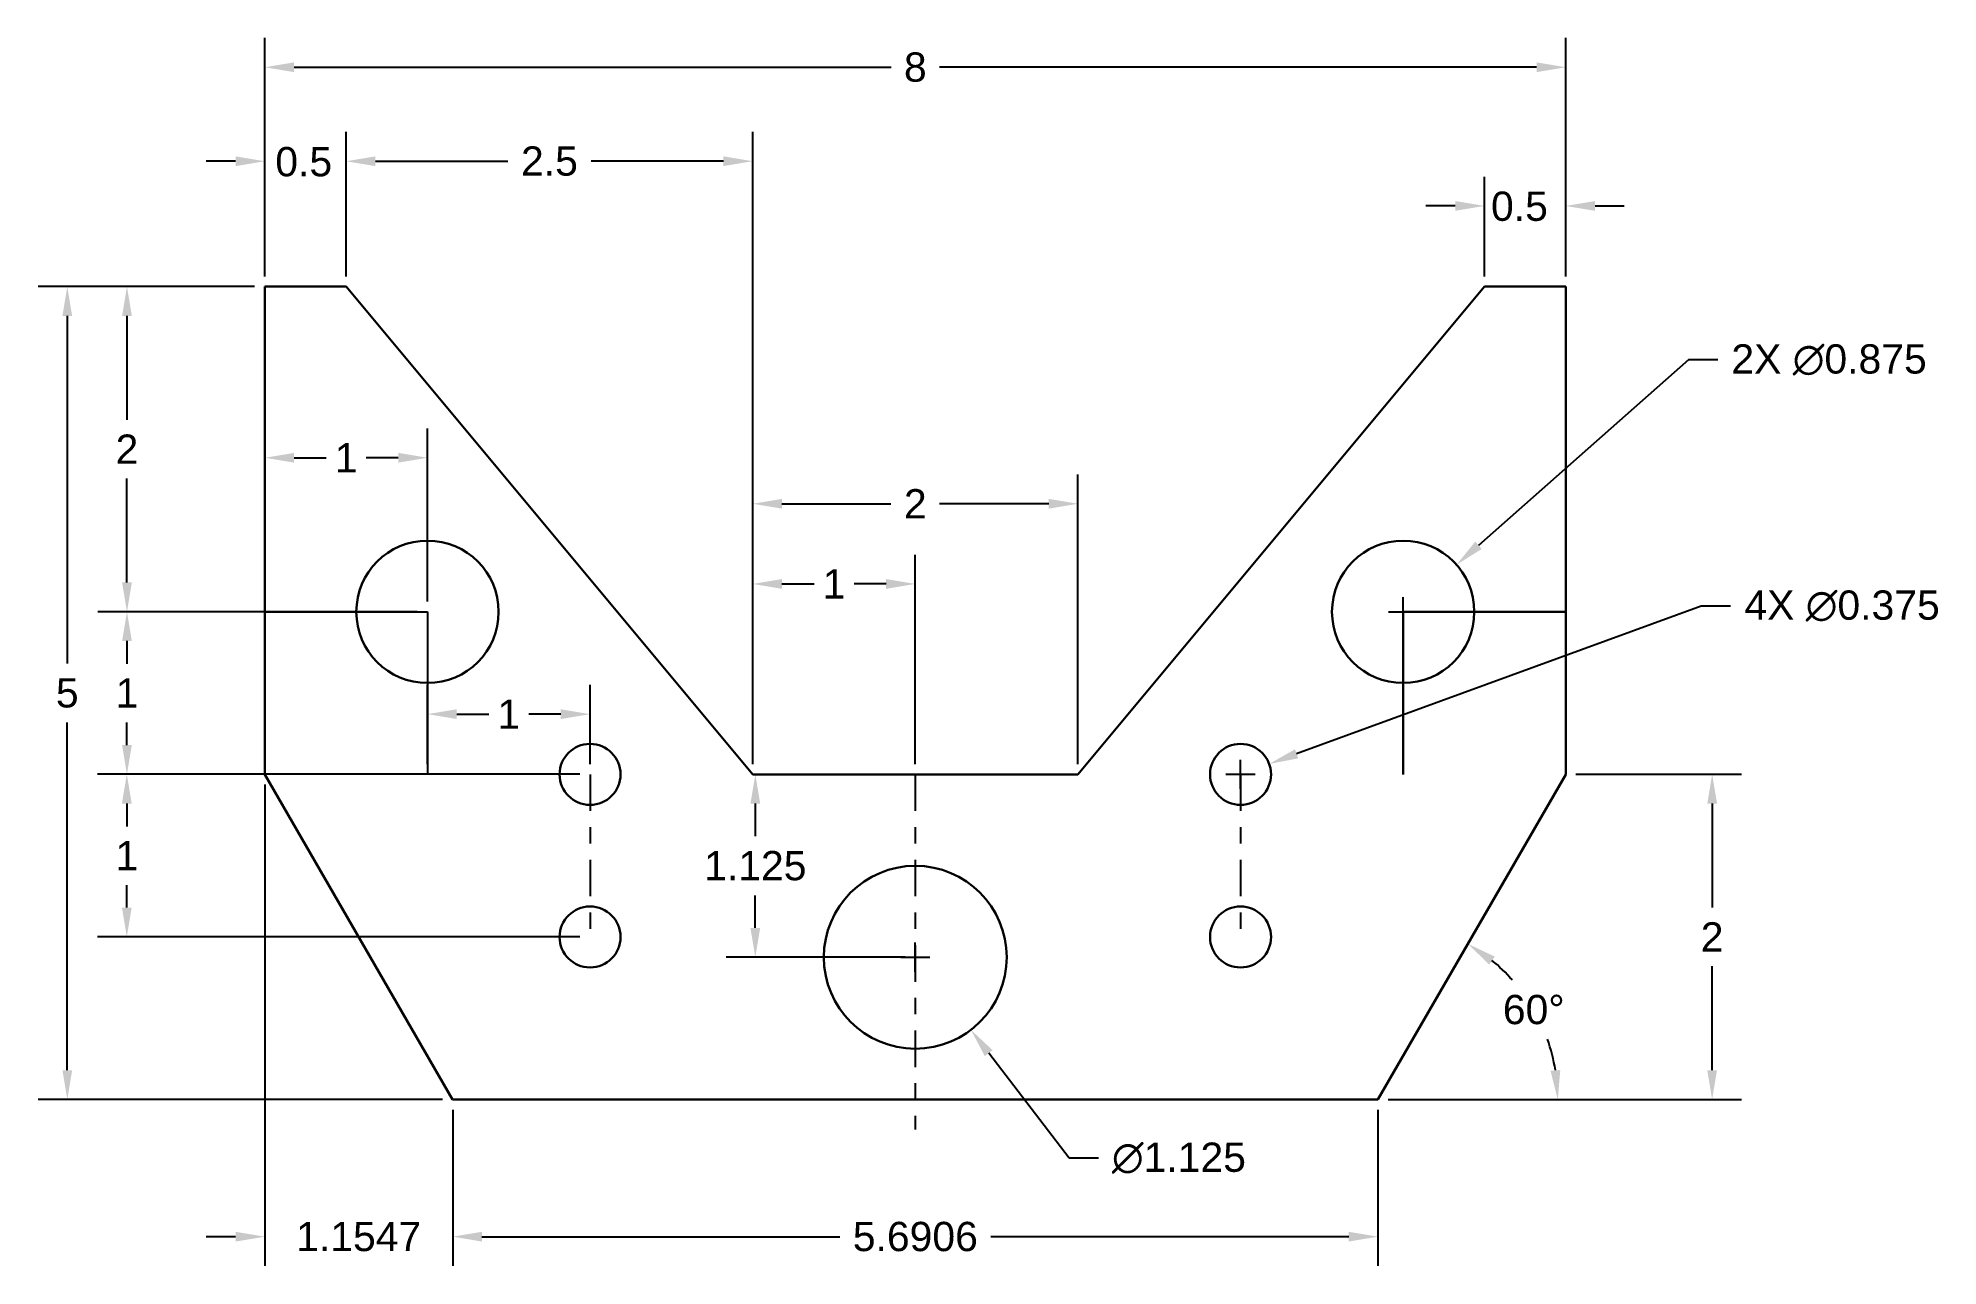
# Model space of a CAD drawing. Header units: inches. Extents: x 7.9 to 19.6, y 3.1 to 10.7.
import ezdxf

# ---------------------------------------------------------------- set-up
doc = ezdxf.new("R2010")
doc.units = ezdxf.units.IN
doc.header["$LTSCALE"] = 0.3
doc.header["$MEASUREMENT"] = 0
doc.linetypes.add('CENTER2', pattern=[1.125, 0.75, -0.125, 0.125, -0.125])
doc.styles.get("Standard").update_dxf_attribs({"font": 'ARIALUNI.ttf'})
doc.dimstyles.get("Standard").update_dxf_attribs({"dimtxt": 0.18, "dimasz": 0.18, "dimexe": 0.18, "dimexo": 0.0625, "dimgap": 0.09, "dimtad": 0, "dimtih": 1, "dimtoh": 1, "dimdec": 4, "dimdsep": 46, "dimtxsty": 'Standard', "dimcen": 0.09, "dimadec": 0, "dimazin": 2, "dimtfac": 1, "dimtdec": 4, "dimtofl": 0, "dimtmove": 0, "dimatfit": 3, "dimfxl": 1, "dimtolj": 1, "dimtzin": 0, "dimarcsym": 0})

# ---------------------------------------------------------------- blocks, each defined once
blk = doc.blocks.new('*D1')
at = {"color": 0, "lineweight": -2, "transparency": 16777216}
for p, q in [((9.266, 9.134), (7.934, 9.134)), ((8.114, 8.954), (8.114, 6.815)), ((8.114, 4.314), (8.114, 6.452)), ((10.421, 4.134), (7.934, 4.134))]:
    blk.add_line(p, q, dxfattribs=at)
at = {"color": 0, "transparency": 16777216}
for points in [[(8.084, 8.954), (8.144, 8.954), (8.114, 9.134)], [(8.084, 4.314), (8.144, 4.314), (8.114, 4.134)]]:
    blk.add_solid(points, dxfattribs=at)
at = {"layer": 'Defpoints', "color": 0, "transparency": 16777216}
for p in [(9.329, 9.134), (8.114, 4.134), (10.484, 4.134)]:
    blk.add_point(p, dxfattribs=at)
at = {"color": 0, "transparency": 16777216, "insert": (8.114, 6.634), "char_height": 0.18, "attachment_point": 5}
blk.add_mtext('\\A1;5', dxfattribs=at)
blk = doc.blocks.new('*D2')
at = {"color": 0, "lineweight": -2, "transparency": 16777216}
for p, q in [((9.329, 9.196), (9.329, 10.085)), ((9.829, 9.196), (9.829, 10.085)), ((9.149, 9.905), (8.969, 9.905)), ((10.009, 9.905), (10.189, 9.905))]:
    blk.add_line(p, q, dxfattribs=at)
at = {"color": 0, "transparency": 16777216}
for points in [[(9.149, 9.935), (9.149, 9.875), (9.329, 9.905)], [(10.009, 9.935), (10.009, 9.875), (9.829, 9.905)]]:
    blk.add_solid(points, dxfattribs=at)
at = {"layer": 'Defpoints', "color": 0, "transparency": 16777216}
for p in [(9.829, 9.905), (9.329, 9.134), (9.829, 9.134)]:
    blk.add_point(p, dxfattribs=at)
at = {"color": 0, "transparency": 16777216, "insert": (9.568, 9.901), "char_height": 0.18, "attachment_point": 5}
blk.add_mtext('\\A1;0.5', dxfattribs=at)
blk = doc.blocks.new('*D3')
at = {"color": 0, "lineweight": -2, "transparency": 16777216}
for p, q in [((9.829, 9.196), (9.829, 10.085)), ((12.329, 6.196), (12.329, 10.085)), ((10.009, 9.905), (10.823, 9.905)), ((12.149, 9.905), (11.335, 9.905))]:
    blk.add_line(p, q, dxfattribs=at)
at = {"color": 0, "transparency": 16777216}
for points in [[(10.009, 9.935), (10.009, 9.875), (9.829, 9.905)], [(12.149, 9.935), (12.149, 9.875), (12.329, 9.905)]]:
    blk.add_solid(points, dxfattribs=at)
at = {"layer": 'Defpoints', "color": 0, "transparency": 16777216}
for p in [(12.329, 9.905), (9.829, 9.134), (12.329, 6.134)]:
    blk.add_point(p, dxfattribs=at)
at = {"color": 0, "transparency": 16777216, "insert": (11.079, 9.905), "char_height": 0.18, "attachment_point": 5}
blk.add_mtext('\\A1;2.5', dxfattribs=at)
blk = doc.blocks.new('*D4')
at = {"color": 0, "lineweight": -2, "transparency": 16777216}
for p, q in [((12.329, 6.196), (12.329, 7.978)), ((14.329, 6.196), (14.329, 7.978)), ((12.509, 7.798), (13.179, 7.798)), ((14.149, 7.798), (13.478, 7.798))]:
    blk.add_line(p, q, dxfattribs=at)
at = {"color": 0, "transparency": 16777216}
for points in [[(12.509, 7.828), (12.509, 7.768), (12.329, 7.798)], [(14.149, 7.828), (14.149, 7.768), (14.329, 7.798)]]:
    blk.add_solid(points, dxfattribs=at)
at = {"layer": 'Defpoints', "color": 0, "transparency": 16777216}
for p in [(14.329, 7.798), (12.329, 6.134), (14.329, 6.134)]:
    blk.add_point(p, dxfattribs=at)
at = {"color": 0, "transparency": 16777216, "insert": (13.329, 7.798), "char_height": 0.18, "attachment_point": 5}
blk.add_mtext('\\A1;2', dxfattribs=at)
blk = doc.blocks.new('*D5')
at = {"color": 0, "lineweight": -2, "transparency": 16777216}
for p, q in [((9.329, 9.196), (9.329, 10.663)), ((17.329, 9.196), (17.329, 10.663)), ((9.509, 10.483), (13.18, 10.483)), ((17.149, 10.483), (13.478, 10.483))]:
    blk.add_line(p, q, dxfattribs=at)
at = {"color": 0, "transparency": 16777216}
for points in [[(9.509, 10.513), (9.509, 10.453), (9.329, 10.483)], [(17.149, 10.513), (17.149, 10.453), (17.329, 10.483)]]:
    blk.add_solid(points, dxfattribs=at)
at = {"layer": 'Defpoints', "color": 0, "transparency": 16777216}
for p in [(17.329, 10.483), (9.329, 9.134), (17.329, 9.134)]:
    blk.add_point(p, dxfattribs=at)
at = {"color": 0, "transparency": 16777216, "insert": (13.329, 10.483), "char_height": 0.18, "attachment_point": 5}
blk.add_mtext('\\A1;8', dxfattribs=at)
blk = doc.blocks.new('*D6')
at = {"color": 0, "lineweight": -2, "transparency": 16777216}
for p, q in [((16.829, 9.196), (16.829, 9.81)), ((17.329, 9.196), (17.329, 9.81)), ((16.649, 9.63), (16.469, 9.63)), ((17.509, 9.63), (17.689, 9.63))]:
    blk.add_line(p, q, dxfattribs=at)
at = {"color": 0, "transparency": 16777216}
for points in [[(16.649, 9.66), (16.649, 9.6), (16.829, 9.63)], [(17.509, 9.66), (17.509, 9.6), (17.329, 9.63)]]:
    blk.add_solid(points, dxfattribs=at)
at = {"layer": 'Defpoints', "color": 0, "transparency": 16777216}
for p in [(17.329, 9.63), (16.829, 9.134), (17.329, 9.134)]:
    blk.add_point(p, dxfattribs=at)
at = {"color": 0, "transparency": 16777216, "insert": (17.044, 9.627), "char_height": 0.18, "attachment_point": 5}
blk.add_mtext('\\A1;0.5', dxfattribs=at)
blk = doc.blocks.new('*D7')
at = {"color": 0, "lineweight": -2, "transparency": 16777216}
for p, q in [((12.329, 6.196), (12.329, 7.485)), ((13.329, 6.196), (13.329, 7.485)), ((12.509, 7.305), (12.706, 7.305)), ((13.149, 7.305), (12.952, 7.305))]:
    blk.add_line(p, q, dxfattribs=at)
at = {"color": 0, "transparency": 16777216}
for points in [[(12.509, 7.335), (12.509, 7.275), (12.329, 7.305)], [(13.149, 7.335), (13.149, 7.275), (13.329, 7.305)]]:
    blk.add_solid(points, dxfattribs=at)
at = {"layer": 'Defpoints', "color": 0, "transparency": 16777216}
for p in [(13.329, 7.305), (12.329, 6.134), (13.329, 6.134)]:
    blk.add_point(p, dxfattribs=at)
at = {"color": 0, "transparency": 16777216, "insert": (12.829, 7.305), "char_height": 0.18, "attachment_point": 5}
blk.add_mtext('\\A1;1', dxfattribs=at)
blk = doc.blocks.new('*D8')
at = {"color": 0, "lineweight": -2, "transparency": 16777216}
for p, q in [((12.391, 6.134), (12.525, 6.134)), ((12.345, 5.954), (12.345, 5.753)), ((12.345, 5.189), (12.345, 5.389)), ((13.266, 5.009), (12.165, 5.009))]:
    blk.add_line(p, q, dxfattribs=at)
at = {"color": 0, "transparency": 16777216}
for points in [[(12.315, 5.954), (12.375, 5.954), (12.345, 6.134)], [(12.315, 5.189), (12.375, 5.189), (12.345, 5.009)]]:
    blk.add_solid(points, dxfattribs=at)
at = {"layer": 'Defpoints', "color": 0, "transparency": 16777216}
for p in [(12.329, 6.134), (12.345, 5.009), (13.329, 5.009)]:
    blk.add_point(p, dxfattribs=at)
at = {"color": 0, "transparency": 16777216, "insert": (12.345, 5.571), "char_height": 0.18, "attachment_point": 5}
blk.add_mtext('\\A1;1.125', dxfattribs=at)
blk = doc.blocks.new('*D9')
at = {"color": 0, "lineweight": -2, "transparency": 16777216}
for p, q in [((10.484, 4.071), (10.484, 3.11)), ((16.174, 4.071), (16.174, 3.11)), ((10.664, 3.29), (12.865, 3.29)), ((15.994, 3.29), (13.793, 3.29))]:
    blk.add_line(p, q, dxfattribs=at)
at = {"color": 0, "transparency": 16777216}
for points in [[(10.664, 3.32), (10.664, 3.26), (10.484, 3.29)], [(15.994, 3.32), (15.994, 3.26), (16.174, 3.29)]]:
    blk.add_solid(points, dxfattribs=at)
at = {"layer": 'Defpoints', "color": 0, "transparency": 16777216}
for p in [(10.484, 4.134), (16.174, 4.134), (16.174, 3.29)]:
    blk.add_point(p, dxfattribs=at)
at = {"color": 0, "transparency": 16777216, "insert": (13.329, 3.29), "char_height": 0.18, "attachment_point": 5}
blk.add_mtext('\\A1;5.6906', dxfattribs=at)
blk = doc.blocks.new('*D10')
at = {"color": 0, "lineweight": -2, "transparency": 16777216}
for p, q in [((9.329, 6.071), (9.329, 3.11)), ((10.484, 4.071), (10.484, 3.11)), ((9.149, 3.29), (8.969, 3.29)), ((10.664, 3.29), (10.844, 3.29))]:
    blk.add_line(p, q, dxfattribs=at)
at = {"color": 0, "transparency": 16777216}
for points in [[(9.149, 3.32), (9.149, 3.26), (9.329, 3.29)], [(10.664, 3.32), (10.664, 3.26), (10.484, 3.29)]]:
    blk.add_solid(points, dxfattribs=at)
at = {"layer": 'Defpoints', "color": 0, "transparency": 16777216}
for p in [(9.329, 6.134), (10.484, 4.134), (10.484, 3.29)]:
    blk.add_point(p, dxfattribs=at)
at = {"color": 0, "transparency": 16777216, "insert": (9.906, 3.29), "char_height": 0.18, "attachment_point": 5}
blk.add_mtext('\\A1;1.1547', dxfattribs=at)
blk = doc.blocks.new('*D11')
at = {"color": 0, "lineweight": -2, "transparency": 16777216}
blk.add_line((16.237, 4.134), (17.46, 4.134), dxfattribs=at)
for start, end in [(41.6476, 50.6636), (9.3364, 19.6001)]:
    blk.add_arc((16.174, 4.134), 1.106, start, end, dxfattribs=at)
at = {"color": 0, "transparency": 16777216}
for points in [[(16.858, 4.964), (16.892, 5.013), (16.727, 5.091)], [(17.295, 4.315), (17.235, 4.31), (17.28, 4.134)]]:
    blk.add_solid(points, dxfattribs=at)
at = {"layer": 'Defpoints', "color": 0, "transparency": 16777216}
for p in [(17.329, 6.134), (17.213, 4.512), (10.484, 4.134), (16.174, 4.134), (16.174, 4.134)]:
    blk.add_point(p, dxfattribs=at)
at = {"color": 0, "transparency": 16777216, "insert": (17.132, 4.686), "char_height": 0.18, "attachment_point": 5}
blk.add_mtext('\\A1;60°', dxfattribs=at)
blk = doc.blocks.new('*D12')
at = {"color": 0, "lineweight": -2, "transparency": 16777216}
for p, q in [((17.391, 6.134), (18.409, 6.134)), ((18.229, 5.954), (18.229, 5.314)), ((18.229, 4.314), (18.229, 4.953)), ((16.237, 4.134), (18.409, 4.134))]:
    blk.add_line(p, q, dxfattribs=at)
at = {"color": 0, "transparency": 16777216}
for points in [[(18.199, 5.954), (18.259, 5.954), (18.229, 6.134)], [(18.199, 4.314), (18.259, 4.314), (18.229, 4.134)]]:
    blk.add_solid(points, dxfattribs=at)
at = {"layer": 'Defpoints', "color": 0, "transparency": 16777216}
for p in [(17.329, 6.134), (16.174, 4.134), (18.229, 4.134)]:
    blk.add_point(p, dxfattribs=at)
at = {"color": 0, "transparency": 16777216, "insert": (18.229, 5.134), "char_height": 0.18, "attachment_point": 5}
blk.add_mtext('\\A1;2', dxfattribs=at)
blk = doc.blocks.new('*D13')
at = {"color": 0, "lineweight": -2, "transparency": 16777216}
for p, q in [((9.266, 9.134), (8.301, 9.134)), ((8.481, 8.954), (8.481, 8.314)), ((8.481, 7.314), (8.481, 7.953)), ((10.266, 7.134), (8.301, 7.134))]:
    blk.add_line(p, q, dxfattribs=at)
at = {"color": 0, "transparency": 16777216}
for points in [[(8.451, 8.954), (8.511, 8.954), (8.481, 9.134)], [(8.451, 7.314), (8.511, 7.314), (8.481, 7.134)]]:
    blk.add_solid(points, dxfattribs=at)
at = {"layer": 'Defpoints', "color": 0, "transparency": 16777216}
for p in [(8.481, 9.134), (9.329, 9.134), (10.329, 7.134)]:
    blk.add_point(p, dxfattribs=at)
at = {"color": 0, "transparency": 16777216, "insert": (8.481, 8.134), "char_height": 0.18, "attachment_point": 5}
blk.add_mtext('\\A1;2', dxfattribs=at)
blk = doc.blocks.new('*D14')
at = {"color": 0, "lineweight": -2, "transparency": 16777216}
for p, q in [((10.266, 7.134), (8.301, 7.134)), ((8.481, 6.954), (8.481, 6.814)), ((8.481, 6.314), (8.481, 6.453)), ((9.266, 6.134), (8.301, 6.134))]:
    blk.add_line(p, q, dxfattribs=at)
at = {"color": 0, "transparency": 16777216}
for points in [[(8.451, 6.954), (8.511, 6.954), (8.481, 7.134)], [(8.451, 6.314), (8.511, 6.314), (8.481, 6.134)]]:
    blk.add_solid(points, dxfattribs=at)
at = {"layer": 'Defpoints', "color": 0, "transparency": 16777216}
for p in [(10.329, 7.134), (8.481, 6.134), (9.329, 6.134)]:
    blk.add_point(p, dxfattribs=at)
at = {"color": 0, "transparency": 16777216, "insert": (8.481, 6.634), "char_height": 0.18, "attachment_point": 5}
blk.add_mtext('\\A1;1', dxfattribs=at)
blk = doc.blocks.new('*D15')
at = {"color": 0, "lineweight": -2, "transparency": 16777216}
for p, q in [((10.329, 6.196), (10.329, 6.684)), ((11.329, 6.196), (11.329, 6.684)), ((10.509, 6.504), (10.706, 6.504)), ((11.149, 6.504), (10.952, 6.504))]:
    blk.add_line(p, q, dxfattribs=at)
at = {"color": 0, "transparency": 16777216}
for points in [[(10.509, 6.534), (10.509, 6.474), (10.329, 6.504)], [(11.149, 6.534), (11.149, 6.474), (11.329, 6.504)]]:
    blk.add_solid(points, dxfattribs=at)
at = {"layer": 'Defpoints', "color": 0, "transparency": 16777216}
for p in [(11.329, 6.504), (10.329, 6.134), (11.329, 6.134)]:
    blk.add_point(p, dxfattribs=at)
at = {"color": 0, "transparency": 16777216, "insert": (10.829, 6.504), "char_height": 0.18, "attachment_point": 5}
blk.add_mtext('\\A1;1', dxfattribs=at)
blk = doc.blocks.new('*D16')
at = {"color": 0, "lineweight": -2, "transparency": 16777216}
for p, q in [((11.266, 6.134), (8.3, 6.134)), ((8.48, 5.954), (8.48, 5.814)), ((8.48, 5.314), (8.48, 5.453)), ((11.266, 5.134), (8.3, 5.134))]:
    blk.add_line(p, q, dxfattribs=at)
at = {"color": 0, "transparency": 16777216}
for points in [[(8.45, 5.954), (8.51, 5.954), (8.48, 6.134)], [(8.45, 5.314), (8.51, 5.314), (8.48, 5.134)]]:
    blk.add_solid(points, dxfattribs=at)
at = {"layer": 'Defpoints', "color": 0, "transparency": 16777216}
for p in [(8.48, 6.134), (11.329, 6.134), (11.329, 5.134)]:
    blk.add_point(p, dxfattribs=at)
at = {"color": 0, "transparency": 16777216, "insert": (8.48, 5.634), "char_height": 0.18, "attachment_point": 5}
blk.add_mtext('\\A1;1', dxfattribs=at)
blk = doc.blocks.new('*D17')
at = {"color": 0, "lineweight": -2, "transparency": 16777216}
for p, q in [((18.083, 8.683), (16.792, 7.542)), ((18.263, 8.683), (18.083, 8.683)), ((16.239, 7.134), (16.419, 7.134)), ((16.329, 7.044), (16.329, 7.224))]:
    blk.add_line(p, q, dxfattribs=at)
at = {"color": 0, "transparency": 16777216}
blk.add_solid([(16.772, 7.565), (16.812, 7.52), (16.657, 7.423)], dxfattribs=at)
at = {"layer": 'Defpoints', "color": 0, "transparency": 16777216}
for p in [(16.657, 7.423), (16.001, 6.844)]:
    blk.add_point(p, dxfattribs=at)
at = {"color": 0, "transparency": 16777216, "insert": (18.948, 8.683), "char_height": 0.18, "attachment_point": 5}
blk.add_mtext('\\A1;2X ∅0.875', dxfattribs=at)
blk = doc.blocks.new('*D18')
at = {"color": 0, "lineweight": -2, "transparency": 16777216}
for p, q in [((13.329, 4.919), (13.329, 5.099)), ((13.239, 5.009), (13.419, 5.009)), ((14.275, 3.773), (13.78, 4.419)), ((14.455, 3.773), (14.275, 3.773))]:
    blk.add_line(p, q, dxfattribs=at)
at = {"color": 0, "transparency": 16777216}
blk.add_solid([(13.804, 4.437), (13.756, 4.401), (13.671, 4.562)], dxfattribs=at)
at = {"layer": 'Defpoints', "color": 0, "transparency": 16777216}
for p in [(12.987, 5.455), (13.671, 4.562)]:
    blk.add_point(p, dxfattribs=at)
at = {"color": 0, "transparency": 16777216, "insert": (14.95, 3.773), "char_height": 0.18, "attachment_point": 5}
blk.add_mtext('\\A1;∅1.125', dxfattribs=at)
blk = doc.blocks.new('*D19')
at = {"color": 0, "lineweight": -2, "transparency": 16777216}
for p, q in [((9.329, 7.696), (9.329, 8.261)), ((10.329, 7.196), (10.329, 8.261)), ((9.509, 8.081), (9.706, 8.081)), ((10.149, 8.081), (9.952, 8.081))]:
    blk.add_line(p, q, dxfattribs=at)
at = {"color": 0, "transparency": 16777216}
for points in [[(9.509, 8.111), (9.509, 8.051), (9.329, 8.081)], [(10.149, 8.111), (10.149, 8.051), (10.329, 8.081)]]:
    blk.add_solid(points, dxfattribs=at)
at = {"layer": 'Defpoints', "color": 0, "transparency": 16777216}
for p in [(9.329, 8.081), (9.329, 7.634), (10.329, 7.134)]:
    blk.add_point(p, dxfattribs=at)
at = {"color": 0, "transparency": 16777216, "insert": (9.829, 8.081), "char_height": 0.18, "attachment_point": 5}
blk.add_mtext('\\A1;1', dxfattribs=at)
blk = doc.blocks.new('*D20')
at = {"color": 0, "lineweight": -2, "transparency": 16777216}
for p, q in [((18.161, 7.169), (15.674, 6.26)), ((18.341, 7.169), (18.161, 7.169)), ((15.329, 6.044), (15.329, 6.224)), ((15.239, 6.134), (15.419, 6.134))]:
    blk.add_line(p, q, dxfattribs=at)
at = {"color": 0, "transparency": 16777216}
blk.add_solid([(15.664, 6.288), (15.684, 6.232), (15.505, 6.198)], dxfattribs=at)
at = {"layer": 'Defpoints', "color": 0, "transparency": 16777216}
for p in [(15.505, 6.198), (15.153, 6.069)]:
    blk.add_point(p, dxfattribs=at)
at = {"color": 0, "transparency": 16777216, "insert": (19.028, 7.169), "char_height": 0.18, "attachment_point": 5}
blk.add_mtext('\\A1;4X ∅0.375', dxfattribs=at)

msp = doc.modelspace()

# ---------------------------------------------------------------- linework, layer by layer
at = {"lineweight": 30}
for p, q in [((9.32881, 6.13352), (9.32881, 9.13352)), ((9.32881, 9.13352), (9.82881, 9.13352)), ((12.32881, 6.13352), (9.82881, 9.13352)), ((14.32881, 6.13352), (16.82881, 9.13352)), ((16.82881, 9.13352), (17.32881, 9.13352)), ((17.32881, 6.13352), (17.32881, 9.13352)), ((17.32881, 7.13352), (16.32881, 7.13352)), ((16.32881, 7.13352), (16.32881, 6.13352)), ((10.48351, 4.13352), (9.32881, 6.13352)), ((12.32881, 6.13352), (14.32881, 6.13352)), ((12.32881, 6.13352), (13.32881, 6.13352)), ((17.32881, 6.13352), (16.17411, 4.13352)), ((10.48351, 4.13352), (16.17411, 4.13352))]:
    msp.add_line(p, q, dxfattribs=at)
for p, q in [((9.32881, 7.13352), (10.32881, 7.13352)), ((10.32881, 7.13352), (10.32881, 6.13352))]:
    msp.add_line(p, q)
at = {"linetype": 'CENTER2'}
for p, q in [((11.32881, 6.13352), (11.32881, 5.13352)), ((13.32881, 6.13352), (13.32881, 3.94865)), ((15.32881, 6.13352), (15.32881, 5.13352))]:
    msp.add_line(p, q, dxfattribs=at)
at = {"lineweight": 30}
for centre, radius in [((10.32881, 7.13352), 0.4375), ((16.32881, 7.13352), 0.4375), ((11.32881, 6.13352), 0.1875), ((15.32881, 6.13352), 0.1875), ((13.32881, 5.00852), 0.5625), ((11.32881, 5.13352), 0.1875), ((15.32881, 5.13352), 0.1875)]:
    msp.add_circle(centre, radius, dxfattribs=at)

# ---------------------------------------------------------------- dimensions: what is measured, and where the dimension line sits
for base, p1, p2, picture, middle in [((17.32881, 10.48302), (9.32881, 9.13352), (17.32881, 9.13352), '*D5', (13.32881, 10.48302)), ((12.32881, 9.90451), (9.82881, 9.13352), (12.32881, 6.13352), '*D3', (11.07881, 9.90451)), ((9.32881, 8.081), (10.32881, 7.13352), (9.32881, 7.63352), '*D19', (9.82881, 8.081)), ((14.32881, 7.79762), (12.32881, 6.13352), (14.32881, 6.13352), '*D4', (13.32881, 7.79762)), ((13.32881, 7.30458), (12.32881, 6.13352), (13.32881, 6.13352), '*D7', (12.82881, 7.30458)), ((11.32881, 6.50368), (10.32881, 6.13352), (11.32881, 6.13352), '*D15', (10.82881, 6.50368)), ((10.48351, 3.28965), (9.32881, 6.13352), (10.48351, 4.13352), '*D10', (9.90616, 3.28965)), ((16.17411, 3.28965), (10.48351, 4.13352), (16.17411, 4.13352), '*D9', (13.32881, 3.28965))]:
    dim = msp.add_linear_dim(base=base, p1=p1, p2=p2, dimstyle='Standard')
    dim.commit()
    dim.dimension.update_dxf_attribs({"geometry": picture, "text_midpoint": middle})
for base, p1, p2, picture, middle in [((9.82881, 9.90451), (9.32881, 9.13352), (9.82881, 9.13352), '*D2', (9.56844, 9.90149)), ((17.32881, 9.63023), (16.82881, 9.13352), (17.32881, 9.13352), '*D6', (17.04446, 9.62678))]:
    dim = msp.add_linear_dim(base=base, p1=p1, p2=p2, dimstyle='Standard', override={"dimtmove": 2})
    dim.commit()
    dim.dimension.update_dxf_attribs({"geometry": picture, "text_midpoint": middle, "dimtype": 160})
for base, p1, p2, picture, middle in [((8.1139, 4.13352), (9.32881, 9.13352), (10.48351, 4.13352), '*D1', (8.1139, 6.63352)), ((8.4806, 9.13352), (10.32881, 7.13352), (9.32881, 9.13352), '*D13', (8.4806, 8.13352)), ((8.48058, 6.13352), (10.32881, 7.13352), (9.32881, 6.13352), '*D14', (8.48058, 6.63352)), ((8.48015, 6.13352), (11.32881, 5.13352), (11.32881, 6.13352), '*D16', (8.48015, 5.63352)), ((12.34483, 5.00852), (12.32881, 6.13352), (13.32881, 5.00852), '*D8', (12.34483, 5.57102)), ((18.22949, 4.13352), (17.32881, 6.13352), (16.17411, 4.13352), '*D12', (18.22949, 5.13352))]:
    dim = msp.add_linear_dim(base=base, p1=p1, p2=p2, angle=90, dimstyle='Standard')
    dim.commit()
    dim.dimension.update_dxf_attribs({"geometry": picture, "text_midpoint": middle})
for p1, p2, text, picture, middle in [((16.00087, 6.84392), (16.65675, 7.42311), '2X <>', '*D17', (18.94805, 8.68262)), ((15.15271, 6.06913), (15.50491, 6.1979), '4X <>', '*D20', (19.02773, 7.16887))]:
    dim = msp.add_diameter_dim_2p(p1=p1, p2=p2, text=text, dimstyle='Standard')
    dim.commit()
    dim.dimension.update_dxf_attribs({"geometry": picture, "text_midpoint": middle, "dimtype": 163})
dim = msp.add_angular_dim_2l(base=(17.21327, 4.51174), line1=((10.48351, 4.13352), (16.17411, 4.13352)), line2=((17.32881, 6.13352), (16.17411, 4.13352)), dimstyle='Standard')
dim.commit()
dim.dimension.update_dxf_attribs({"geometry": '*D11', "text_midpoint": (17.13181, 4.68644)})
dim = msp.add_diameter_dim_2p(p1=(12.98684, 5.45512), p2=(13.67079, 4.56191), dimstyle='Standard')
dim.commit()
dim.dimension.update_dxf_attribs({"geometry": '*D18', "text_midpoint": (14.94952, 3.77264), "dimtype": 163})

doc.saveas('drawing.dxf')
